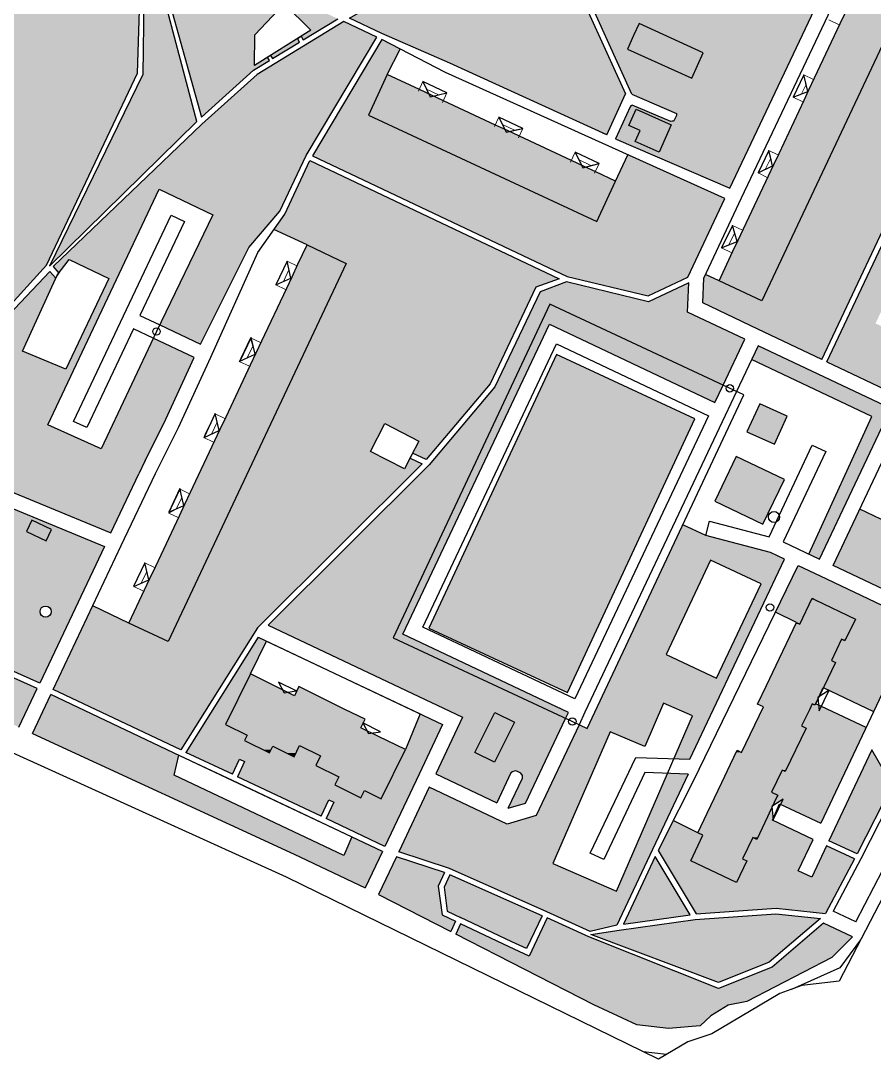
# Model space of a CAD drawing. Extents: x 1000 to 4000, y -4000 to -1000.
# Drawn here: x 2315 to 2544.6, y -3066.2 to -2786.9 of the extents above; entities that cross this region are included whole.
import ezdxf

# ---------------------------------------------------------------- set-up
doc = ezdxf.new("R2010")
doc.units = 0
doc.header["$MEASUREMENT"] = 0
for name, color, linetype in [('AVTOSTOYANKI', 150, 'CONTINUOUS'), ('DOR_DOROZHKA', 40, 'CONTINUOUS'), ('DOR_LESTNICA', 6, 'CONTINUOUS'), ('DOR_PEREHOD', 9, 'CONTINUOUS'), ('GRANICA_UCHASTKA', 7, 'CONTINUOUS'), ('MUSOR_PLOSHCHADKI', 34, 'CONTINUOUS'), ('OGRAZHDENIYA', 12, 'CONTINUOUS'), ('PL_DETSKAYA', 1, 'CONTINUOUS'), ('PROEZDY', 253, 'CONTINUOUS'), ('ULICY_PROEZZH_CHAST', 252, 'CONTINUOUS'), ('VOROTA_SHLAGBAUMY', 30, 'CONTINUOUS'), ('ZDANIYA', 250, 'CONTINUOUS'), ('ZDANIYA_OSM_DOP', 250, 'CONTINUOUS'), ('ZDANIYA_OSM_DOP_ZALIVKA', 252, 'CONTINUOUS'), ('ZDANIYA_ZALIVKA', 251, 'CONTINUOUS')]:
    doc.layers.add(name, color=color, linetype=linetype)
doc.layers.add('GREEN_AREAS', color=7, linetype='CONTINUOUS', true_color=0x91ce82)
doc.layers.add('подъезды', color=6, linetype='CONTINUOUS', lineweight=40)

msp = doc.modelspace()

# ---------------------------------------------------------------- hatches: boundary and pattern name
at = {"layer": 'GREEN_AREAS'}
h = msp.add_hatch(color=256, dxfattribs=at)
h.dxf.hatch_style = 1
h.paths.add_polyline_path([(2587.36, -2757.93), (2595.64, -2740.39), (2597.86, -2735.58), (2599.23, -2727.25), (2598.18, -2720.36), (2586.34, -2707.37), (2577.79, -2706.32), (2572.39, -2707.25), (2567.21, -2711.64), (2566.64, -2712.85), (2570, -2714.44), (2581.49, -2719.86), (2514.37, -2862.26), (2502.89, -2856.85), (2499.24, -2855.13), (2498.77, -2856.13), (2498.48, -2862.82), (2513.32, -2869.84), (2530.56, -2878), (2554.53, -2827.32)])
h = msp.add_hatch(color=256, dxfattribs=at)
h.dxf.hatch_style = 1
h.paths.add_polyline_path([(2561.21, -2714.96), (2501.11, -2735.32), (2480.58, -2746.19), (2471.59, -2751.42), (2504.82, -2746.61), (2509.36, -2738.06), (2514.95, -2734.25), (2526.71, -2740.42), (2514.35, -2765.94), (2499.06, -2757.42), (2504.21, -2747.74), (2469.4, -2752.69), (2458.23, -2759.19), (2459.99, -2763.81), (2463.22, -2771.02), (2479.42, -2806.68), (2491.39, -2811.86), (2491.47, -2812.14), (2491.43, -2812.37), (2490.74, -2813.82), (2490.54, -2813.91), (2490.24, -2813.97), (2489.88, -2814.05), (2479.5, -2809.66), (2479.31, -2809.7), (2479.13, -2809.82), (2478.97, -2810.03), (2474.98, -2818.65), (2475.2, -2818.75), (2505.75, -2831.94)])
h.paths.add_polyline_path([(2498.64, -2795.55), (2495.53, -2802.4), (2478.24, -2794.54), (2479.9, -2790.89), (2481.35, -2787.7)], flags=16)
h.paths.add_polyline_path([(2480.59, -2810.74), (2490.03, -2814.95), (2486.76, -2822.26), (2480.31, -2819.38), (2481.63, -2816.44), (2478.64, -2815.1)], flags=16)
h = msp.add_hatch(color=256, dxfattribs=at)
h.dxf.hatch_style = 1
h.paths.add_polyline_path([(2346.37, -2801.06), (2347.6, -2761.43), (2305.39, -2739.84), (2301.48, -2749.99), (2309.89, -2753.95), (2320.31, -2758.86), (2272.43, -2860.46), (2272.31, -2860.73), (2302.71, -2873.68), (2321.93, -2852.7)])
h = msp.add_hatch(color=256, dxfattribs=at)
h.dxf.hatch_style = 1
h.paths.add_polyline_path([(2348.38, -2761.09), (2347.86, -2801.42), (2322.69, -2852.91), (2362.36, -2813.99)])
h = msp.add_hatch(color=256, dxfattribs=at)
h.dxf.hatch_style = 1
h.paths.add_polyline_path([(2377.99, -2790.68), (2385.88, -2782.35), (2386.07, -2782.53), (2386.62, -2779.91), (2385.05, -2779.17), (2375.44, -2774.62), (2349.53, -2762.36), (2363.6, -2812.85), (2377.64, -2800.19), (2381.88, -2797.6), (2381.37, -2796.75), (2377.88, -2798.95)])
h = msp.add_hatch(color=256, dxfattribs=at)
h.dxf.hatch_style = 1
h.paths.add_polyline_path([(2464.77, -2778.07), (2464.15, -2779.8), (2460.58, -2775.67), (2459.03, -2774.86), (2458.57, -2775.21), (2460.1, -2775.97), (2463.98, -2780.31), (2463.07, -2782.87), (2458.33, -2782.89), (2440.39, -2773.14), (2439.2, -2772.07), (2439.16, -2770.54), (2435.86, -2768.97), (2423.8, -2774.38), (2403.45, -2786.23), (2412.14, -2790.34), (2430.45, -2798.31), (2472.7, -2817.63), (2477.74, -2806.61)])
h = msp.add_hatch(color=256, dxfattribs=at)
h.dxf.hatch_style = 1
h.paths.add_polyline_path([(2400.27, -2786.38), (2394.66, -2783.72), (2387.33, -2780.25), (2386.77, -2783.21), (2393.06, -2789.41), (2390.39, -2791.08), (2390.98, -2792.05)])
h = msp.add_hatch(color=256, dxfattribs=at)
h.dxf.hatch_style = 1
h.paths.add_polyline_path([(2352.22, -2832.21), (2366.64, -2839.14), (2352.37, -2868.7), (2363.35, -2873.9), (2376.34, -2847.94), (2384.7, -2838.13), (2391.77, -2823.2), (2410.75, -2791.34), (2401.89, -2787.15), (2378.54, -2801.4), (2363.71, -2814.77), (2323.65, -2853.05), (2325.2, -2854.79), (2327.96, -2851.17), (2338.65, -2856.25), (2327.13, -2880.64), (2315.45, -2875.76), (2324.42, -2856.12), (2322.81, -2854.35), (2303.75, -2874.33), (2302.58, -2875.28), (2289.32, -2890.64), (2281.84, -2901.01), (2339.22, -2924.66), (2346.73, -2908.8), (2348.48, -2905.2), (2353.38, -2895.41), (2354.04, -2894.06), (2361.66, -2877.52), (2350.64, -2872.31), (2350.64, -2872.31), (2336.6, -2902.01), (2322.26, -2895.56)])
h = msp.add_hatch(color=256, dxfattribs=at)
h.dxf.hatch_style = 1
h.paths.add_polyline_path([(2390, -2792.65), (2389.42, -2791.7), (2382.16, -2796.25), (2382.69, -2797.11)])
h = msp.add_hatch(color=256, dxfattribs=at)
h.dxf.hatch_style = 1
h.paths.add_polyline_path([(2408.53, -2812.28), (2413.6, -2801.4), (2417.11, -2794.56), (2412.11, -2791.99), (2393.5, -2823.23), (2462.05, -2855.68), (2483.76, -2860.91), (2494.46, -2855.91), (2504.41, -2834.77), (2478.32, -2822.97), (2475.03, -2830.03), (2469.95, -2840.91)])
h = msp.add_hatch(color=256, dxfattribs=at)
h.dxf.hatch_style = 1
h.paths.add_polyline_path([(2453.6, -2858.61), (2459.87, -2856.3), (2392.79, -2824.55), (2385.99, -2838.92), (2383.1, -2843.03), (2392, -2847.23), (2402.57, -2852.22), (2354.64, -2953.89), (2344.07, -2948.9), (2334.35, -2944.3), (2323.7, -2966.8), (2358.03, -2983.03), (2378.7, -2950.2), (2423.01, -2906.07), (2419.76, -2904.53), (2418.25, -2907.47), (2409.07, -2902.75), (2412.93, -2895.27), (2422.11, -2899.99), (2420.45, -2903.2), (2424.09, -2904.92), (2441.3, -2884.59)])
h = msp.add_hatch(color=256, dxfattribs=at)
h.dxf.hatch_style = 1
h.paths.add_polyline_path([(2567.51, -2855.36), (2555.21, -2829.39), (2531.91, -2878.64), (2550.85, -2887.6), (2556.82, -2876.46)])
h.paths.add_polyline_path([(2544.99, -2868.33), (2552.31, -2852.87), (2562.03, -2857.63), (2554.72, -2872.73)], flags=16)
h = msp.add_hatch(color=256, dxfattribs=at)
h.dxf.hatch_style = 1
h.paths.add_polyline_path([(2457.35, -2863.11), (2503.97, -2884.93), (2509.8, -2872.6), (2494.37, -2865.29), (2494.71, -2857.44), (2483.92, -2862.49), (2461.85, -2857.17), (2454.7, -2859.8), (2442.57, -2885.41), (2424.84, -2906.36), (2381.51, -2949.51), (2433.82, -2974.26), (2426.62, -2989.47), (2443.08, -2997.25), (2446.88, -2989.22), (2447.28, -2988.92), (2447.71, -2988.73), (2448.18, -2988.68), (2448.78, -2988.88), (2449.54, -2989.31), (2449.96, -2989.91), (2449.99, -2990.62), (2446.17, -2998.71), (2450.79, -2997.34), (2461.57, -2974.54), (2415.19, -2952.85)])
h.paths.add_polyline_path([(2442.53, -2972.96), (2447.81, -2975.59), (2442.43, -2986.36), (2437.15, -2983.73)], flags=16)
h = msp.add_hatch(color=256, dxfattribs=at)
h.dxf.hatch_style = 1
h.paths.add_polyline_path([(2457.35, -2863.11), (2415.19, -2952.85), (2461.57, -2974.54), (2461.58, -2974.54), (2462.33, -2972.94), (2417.8, -2951.87), (2457.25, -2868.51), (2501.77, -2889.58), (2503.97, -2884.93)])
h = msp.add_hatch(color=256, dxfattribs=at)
h.dxf.hatch_style = 1
h.paths.add_polyline_path([(2529.53, -2881.93), (2513.42, -2874.31), (2511.64, -2878.07), (2543.95, -2893.36), (2538.66, -2904.91), (2527, -2930.36), (2529.95, -2931.75), (2549.14, -2891.22)])
h = msp.add_hatch(color=256, dxfattribs=at)
h.dxf.hatch_style = 1
h.paths.add_polyline_path([(2337.51, -2928.28), (2279.11, -2904.2), (2277.07, -2906.32), (2312.76, -2923.2), (2311.32, -2926.23), (2313.01, -2927.05), (2308.07, -2937.26), (2306.47, -2936.48), (2303.84, -2942.02), (2301.27, -2951.88), (2261.79, -2934.32), (2260.5, -2938.49), (2320.07, -2965.12)])
h.paths.add_polyline_path([(2320.15, -2945.83, -1), (2323.15, -2945.83, -1)], flags=16)
h.paths.add_polyline_path([(2316.49, -2924.28), (2317.93, -2921.24), (2323.28, -2923.78), (2321.84, -2926.82)], flags=16)
h = msp.add_hatch(color=256, dxfattribs=at)
h.dxf.hatch_style = 1
h.paths.add_polyline_path([(2583.77, -2926.46), (2567.64, -2918.13), (2566.61, -2920.23), (2566.33, -2917.16), (2563.39, -2923.16), (2562.3, -2922.62), (2559.57, -2928.2), (2561.15, -2928.97), (2558.28, -2934.84), (2546.55, -2929.11), (2549.73, -2922.59), (2548.28, -2921.88), (2540.74, -2918.31), (2533.57, -2933.46), (2559.36, -2945.66), (2571.35, -2949.68)])
h = msp.add_hatch(color=256, dxfattribs=at)
h.dxf.hatch_style = 1
h.paths.add_polyline_path([(2520.52, -2931.73), (2516.74, -2929.94), (2499.28, -2925.36), (2493.1, -2922.45), (2467.35, -2977.25), (2465.2, -2976.24), (2453.64, -3000.67), (2445.84, -3002.97), (2424.91, -2993.08), (2416.68, -3010.46), (2430.34, -3014.89), (2456.57, -3026.56), (2468.22, -3031.84), (2475.33, -3030.14), (2484.94, -3009.83), (2494.55, -2989.53), (2489.03, -2989.34), (2475.28, -3020.98), (2458.18, -3013.57), (2473.59, -2978.12), (2482.88, -2982.14), (2487.94, -2970.48), (2495.75, -2973.87), (2490.75, -2985.39), (2495.05, -2985.54)])
h.paths.add_polyline_path([(2488.67, -2957.38), (2500.62, -2932.03), (2514.18, -2938.4), (2502.22, -2963.75)], flags=16)
h = msp.add_hatch(color=256, dxfattribs=at)
h.dxf.hatch_style = 1
h.paths.add_polyline_path([(2555.95, -2948.47), (2530.05, -2936.22), (2524.14, -2933.43), (2518.04, -2945.98), (2523.76, -2948.76), (2524.6, -2949.17), (2527.93, -2942.26), (2528.76, -2942.66), (2539.58, -2947.87), (2536.77, -2953.7), (2535.86, -2953.26), (2533.12, -2958.96), (2534.2, -2959.49), (2531.05, -2966.03), (2530.93, -2966.28), (2532.49, -2967.03), (2532.54, -2967), (2532.52, -2967.04), (2544.48, -2972.71)])
h = msp.add_hatch(color=256, dxfattribs=at)
h.dxf.hatch_style = 1
h.paths.add_polyline_path([(2259.96, -2939.89), (2255.74, -2949.21), (2261.25, -2951.81), (2262.05, -2944.85), (2311.09, -2968.17), (2312.41, -2975.94), (2314.48, -2976.91), (2319.42, -2966.48)])
h = msp.add_hatch(color=256, dxfattribs=at)
h.dxf.hatch_style = 1
h.paths.add_polyline_path([(2375.2, -2980.54), (2375.91, -2979.1), (2370.05, -2976.22), (2376.76, -2962.61), (2381.12, -2953.75), (2378.89, -2952.7), (2359.4, -2983.68), (2371.91, -2989.59), (2373.83, -2985.52), (2375.19, -2986.16), (2373.26, -2990.23), (2395.77, -3000.86), (2397.84, -2996.48), (2399.2, -2997.12), (2397.12, -3001.5), (2412.95, -3008.99), (2422.15, -2989.56), (2428.49, -2976.16), (2422.44, -2973.3), (2418.47, -2982.95), (2411.94, -2996.19), (2407.45, -2993.98), (2406.49, -2995.93), (2399.46, -2992.46), (2400.53, -2990.3), (2394.35, -2987.25), (2395.63, -2984.66), (2390, -2981.88), (2388.52, -2984.88), (2382.78, -2982.05), (2381.89, -2983.84)])
h = msp.add_hatch(color=256, dxfattribs=at)
h.dxf.hatch_style = 1
h.paths.add_polyline_path([(2323.06, -2968.15), (2318.11, -2978.6), (2388.54, -3011.09), (2407.69, -3020.11), (2412.31, -3010.34), (2404.06, -3006.44), (2401.88, -3011.38), (2356.23, -2989.81), (2357.46, -2984.42)])
h = msp.add_hatch(color=256, dxfattribs=at)
h.dxf.hatch_style = 1
h.paths.add_polyline_path([(2541.39, -2979.23), (2542.43, -2977.03), (2530.42, -2971.34), (2529.83, -2972.54), (2529.69, -2970.99), (2528.92, -2970.62), (2529.52, -2969.26), (2529.52, -2969.2), (2528.66, -2970.99), (2527.97, -2970.66), (2527.2, -2972.27), (2525.11, -2976.59), (2526.32, -2977.18), (2520.68, -2988.86), (2519.87, -2988.47), (2517, -2994.43), (2518.66, -2995.23), (2518.45, -2995.67), (2517.26, -2998.13), (2520.12, -2996.31), (2519.46, -2997.66), (2530.25, -3002.77)])
h = msp.add_hatch(color=256, dxfattribs=at)
h.dxf.hatch_style = 1
h.paths.add_polyline_path([(2549.49, -2992.48), (2544.03, -2983.01), (2532.46, -3007.45), (2540.04, -3011.02)])
h = msp.add_hatch(color=256, dxfattribs=at)
h.dxf.hatch_style = 1
h.paths.add_polyline_path([(2518.21, -3025.6), (2531.53, -3027.01), (2539.35, -3012.35), (2531.82, -3008.8), (2527.82, -3017.26), (2524.2, -3015.55), (2528.21, -3007.09), (2517.24, -3001.9), (2517.39, -3001.57), (2517.1, -2998.47), (2516.36, -3000), (2515.89, -3000.99), (2513.04, -3007.08), (2511.95, -3006.57), (2509.23, -3012.36), (2510.32, -3012.87), (2507.6, -3018.67), (2495.27, -3012.88), (2498.5, -3006), (2497.14, -3005.36), (2490.54, -3002.03), (2486.47, -3010.1), (2496.76, -3027.14)])
h = msp.add_hatch(color=256, dxfattribs=at)
h.dxf.hatch_style = 1
h.paths.add_polyline_path([(2427.32, -3019.66), (2429.03, -3016.04), (2416.04, -3011.82), (2411.27, -3021.88), (2430.67, -3031.85), (2431.97, -3029.11), (2428.37, -3027.41)])
h = msp.add_hatch(color=256, dxfattribs=at)
h.dxf.hatch_style = 1
h.paths.add_polyline_path([(2485.7, -3011.73), (2477.13, -3029.85), (2495.12, -3027.34)])
h = msp.add_hatch(color=256, dxfattribs=at)
h.dxf.hatch_style = 1
h.paths.add_polyline_path([(2455.25, -3027.62), (2430.43, -3016.58), (2428.87, -3019.9), (2429.75, -3026.4), (2433.29, -3028.08), (2447.08, -3034.61), (2451.05, -3036.48)])
h = msp.add_hatch(color=256, dxfattribs=at)
h.dxf.hatch_style = 1
h.paths.add_polyline_path([(2496.43, -3028.67), (2476, -3031.52), (2468.37, -3032.65), (2502.76, -3045.59), (2516.34, -3040.13), (2530.14, -3028.37), (2518.19, -3027.11)])
h = msp.add_hatch(color=256, dxfattribs=at)
h.dxf.hatch_style = 1
h.paths.add_polyline_path([(2467.85, -3033.32), (2456.62, -3028.23), (2451.76, -3038.48), (2446.44, -3035.96), (2433.32, -3029.76), (2432.01, -3032.54), (2469.15, -3051.62), (2480.75, -3056.97), (2489.29, -3057.98), (2497.78, -3057.25), (2500.66, -3054.55), (2505.33, -3051.64), (2510.35, -3050.7), (2533.26, -3038.87), (2538.79, -3033.26), (2531.03, -3029.58), (2517.13, -3041.43), (2502.77, -3047.21)])

# ---------------------------------------------------------------- linework, layer by layer
at = {"layer": 'AVTOSTOYANKI'}
for points in [[(2352.22, -2832.21), (2366.64, -2839.14), (2351.48, -2870.54), (2336.6, -2902.01), (2322.26, -2895.56)], [(2415.19, -2952.85), (2463.4, -2975.4), (2467.35, -2977.25), (2509.51, -2887.52), (2505.53, -2885.66), (2457.35, -2863.11)], [(2459.13, -2876.69), (2424.81, -2950.32), (2462.07, -2967.6), (2496.39, -2893.97)], [(2459.13, -2876.69), (2424.81, -2950.32), (2462.07, -2967.6), (2496.39, -2893.97)], [(2482.88, -2982.14), (2473.59, -2978.12), (2458.18, -3013.57), (2475.28, -3020.98), (2495.75, -2973.87), (2487.94, -2970.48)], [(2401.88, -3011.38), (2356.23, -2989.81), (2357.46, -2984.42), (2404.06, -3006.44)]]:
    msp.add_lwpolyline(points, close=True, dxfattribs=at)
at = {"layer": 'DOR_DOROZHKA', "linetype": 'Continuous', "lineweight": 0}
for p, q in [((2532.42, -2786.7), (2535.19, -2788.04)), ((2423.18, -2803.29), (2421.97, -2805.86)), ((2423.18, -2803.29), (2424.16, -2805.32)), ((2525.7, -2801.44), (2523.45, -2806.1)), ((2526.32, -2804.05), (2525.11, -2806.56)), ((2528.29, -2802.69), (2525.7, -2801.44)), ((2526.32, -2804.05), (2525.7, -2801.44)), ((2526.76, -2805.93), (2526.32, -2804.05)), ((2424.16, -2805.32), (2427.39, -2806.84)), ((2424.16, -2805.32), (2425.15, -2807.34)), ((2425.15, -2807.34), (2427.39, -2806.84)), ((2427.39, -2806.84), (2429.64, -2806.34)), ((2428.44, -2808.88), (2429.64, -2806.34)), ((2523.45, -2806.1), (2522.8, -2807.45)), ((2522.8, -2807.45), (2525.11, -2806.56)), ((2525.11, -2806.56), (2526.76, -2805.93)), ((2526.76, -2805.93), (2526.76, -2805.93)), ((2425.15, -2807.34), (2425.15, -2807.34)), ((2522.8, -2807.45), (2525.44, -2808.72)), ((2443.62, -2812.81), (2442.41, -2815.39)), ((2450.08, -2815.86), (2443.62, -2812.81)), ((2444.61, -2814.84), (2447.84, -2816.37)), ((2444.61, -2814.84), (2445.6, -2816.88)), ((2445.6, -2816.88), (2447.84, -2816.37)), ((2445.6, -2816.88), (2445.6, -2816.88)), ((2447.84, -2816.37), (2450.08, -2815.86)), ((2448.88, -2818.4), (2450.08, -2815.86)), ((2464.16, -2822.23), (2462.88, -2824.93)), ((2470.62, -2825.28), (2464.16, -2822.23)), ((2464.16, -2822.23), (2465.2, -2824.36)), ((2516.29, -2821.85), (2514.04, -2826.52)), ((2518.7, -2823.02), (2516.29, -2821.85)), ((2516.78, -2823.85), (2516.29, -2821.85)), ((2465.2, -2824.36), (2468.42, -2825.88)), ((2465.2, -2824.36), (2466.23, -2826.49)), ((2466.23, -2826.49), (2468.42, -2825.88)), ((2468.42, -2825.88), (2470.62, -2825.28)), ((2469.36, -2827.95), (2470.62, -2825.28)), ((2516.78, -2823.85), (2515.28, -2826.96)), ((2515.28, -2826.96), (2517.3, -2826)), ((2517.3, -2826), (2516.78, -2823.85)), ((2517.3, -2826), (2517.3, -2826)), ((2466.23, -2826.49), (2466.23, -2826.49)), ((2514.04, -2826.52), (2513.4, -2827.86)), ((2513.4, -2827.86), (2515.28, -2826.96)), ((2513.4, -2827.86), (2515.86, -2829.05)), ((2506.46, -2841.98), (2504.11, -2846.84)), ((2509.15, -2843.28), (2506.46, -2841.98)), ((2507.06, -2844.03), (2506.46, -2841.98)), ((2507.06, -2844.03), (2505.54, -2847.19)), ((2507.73, -2846.3), (2507.06, -2844.03)), ((2504.11, -2846.84), (2503.56, -2847.99)), ((2503.56, -2847.99), (2505.54, -2847.19)), ((2503.56, -2847.99), (2506.31, -2849.31)), ((2505.54, -2847.19), (2507.73, -2846.3)), ((2507.73, -2846.3), (2507.73, -2846.3)), ((2384.3, -2856.5), (2386.64, -2851.6)), ((2387.15, -2853.88), (2385.63, -2857.06)), ((2386.64, -2851.6), (2389.23, -2852.83)), ((2387.15, -2853.88), (2386.64, -2851.6)), ((2387.66, -2856.16), (2387.15, -2853.88)), ((2383.61, -2857.97), (2384.3, -2856.5)), ((2383.61, -2857.97), (2385.63, -2857.06)), ((2385.63, -2857.06), (2387.66, -2856.16)), ((2387.66, -2856.16), (2387.66, -2856.16)), ((2386.22, -2859.21), (2383.61, -2857.97)), ((2374.19, -2877.63), (2376.79, -2872.16)), ((2376.79, -2872.16), (2379.51, -2873.46)), ((2377.4, -2874.4), (2376.79, -2872.16)), ((2377.4, -2874.4), (2375.88, -2877.59)), ((2375.88, -2877.59), (2378.01, -2876.64)), ((2378.01, -2876.64), (2377.4, -2874.4)), ((2378.01, -2876.64), (2378.01, -2876.64)), ((2373.76, -2878.53), (2375.88, -2877.59)), ((2373.76, -2878.53), (2374.19, -2877.63)), ((2376.5, -2879.84), (2373.76, -2878.53)), ((2364.62, -2898.15), (2367.25, -2892.62)), ((2367.25, -2892.62), (2369.88, -2893.88)), ((2367.79, -2894.89), (2367.25, -2892.62)), ((2367.79, -2894.89), (2366.27, -2898.08)), ((2368.33, -2897.16), (2367.79, -2894.89)), ((2364.21, -2899), (2366.27, -2898.08)), ((2364.21, -2899), (2364.62, -2898.15)), ((2366.87, -2900.26), (2364.21, -2899)), ((2366.27, -2898.08), (2368.33, -2897.16)), ((2368.33, -2897.16), (2368.33, -2897.16)), ((2355.44, -2917.99), (2357.85, -2912.94)), ((2357.85, -2912.94), (2360.34, -2914.12)), ((2358.34, -2915.12), (2357.85, -2912.94)), ((2358.34, -2915.12), (2356.82, -2918.31)), ((2358.83, -2917.31), (2358.34, -2915.12)), ((2354.82, -2919.31), (2355.44, -2917.99)), ((2354.82, -2919.31), (2356.82, -2918.31)), ((2356.82, -2918.31), (2358.83, -2917.31)), ((2358.83, -2917.31), (2358.83, -2917.31)), ((2357.33, -2920.5), (2354.82, -2919.31)), ((2346.08, -2937.56), (2348.38, -2932.74)), ((2348.9, -2935.02), (2347.38, -2938.21)), ((2348.38, -2932.74), (2350.97, -2933.98)), ((2348.9, -2935.02), (2348.38, -2932.74)), ((2349.41, -2937.3), (2348.9, -2935.02)), ((2345.35, -2939.11), (2346.08, -2937.56)), ((2347.38, -2938.21), (2349.41, -2937.3)), ((2349.41, -2937.3), (2349.41, -2937.3)), ((2345.35, -2939.11), (2347.38, -2938.21)), ((2347.96, -2940.36), (2345.35, -2939.11))]:
    msp.add_line(p, q, dxfattribs=at)
at = {"layer": 'DOR_DOROZHKA'}
for p, q in [((2382.69, -2797.11), (2390, -2792.65)), ((2389.42, -2791.7), (2390.39, -2791.08)), ((2390, -2792.65), (2389.42, -2791.7)), ((2390.39, -2791.08), (2390.98, -2792.05)), ((2377.64, -2800.19), (2381.88, -2797.6)), ((2381.37, -2796.75), (2382.17, -2796.26)), ((2381.88, -2797.6), (2381.37, -2796.75)), ((2382.17, -2796.26), (2382.69, -2797.11)), ((2472.7, -2817.63), (2471.57, -2817.12))]:
    msp.add_line(p, q, dxfattribs=at)
at = {"layer": 'DOR_DOROZHKA', "linetype": 'Continuous', "lineweight": 30}
for p, q in [((2429.64, -2806.34), (2423.18, -2803.29)), ((2443.62, -2812.81), (2444.61, -2814.84))]:
    msp.add_line(p, q, dxfattribs=at)
at = {"layer": 'DOR_DOROZHKA'}
for points in [[(2530.56, -2878), (2554.53, -2827.32), (2587.36, -2757.93), (2595.64, -2740.39), (2597.86, -2735.58), (2599.23, -2727.25), (2598.18, -2720.36), (2586.34, -2707.37), (2577.79, -2706.32), (2572.39, -2707.25), (2567.21, -2711.64)], [(2255.3, -2853.48), (2302.71, -2873.68), (2302.71, -2873.68), (2321.93, -2852.7), (2346.37, -2801.06), (2347.6, -2761.43), (2305.39, -2739.84), (2298.32, -2758.2)], [(2479.42, -2806.68), (2463.22, -2771.02), (2459.99, -2763.81), (2458.23, -2759.19), (2469.4, -2752.69)], [(2322.69, -2852.91), (2362.36, -2813.99), (2348.38, -2761.09), (2347.86, -2801.42), (2322.69, -2852.91)], [(2386.62, -2779.91), (2375.44, -2774.62), (2349.53, -2762.36), (2363.6, -2812.85), (2377.64, -2800.19), (2381.88, -2797.6)], [(2430.45, -2798.31), (2412.14, -2790.34), (2403.45, -2786.23), (2423.8, -2774.38), (2435.86, -2768.97), (2439.53, -2770.71), (2442.28, -2769.59), (2448.19, -2772.39), (2456.91, -2776.51), (2462.19, -2772.4), (2462.19, -2772.4), (2477.74, -2806.61)], [(2384.7, -2838.13), (2391.77, -2823.2), (2410.75, -2791.34), (2401.89, -2787.15), (2378.54, -2801.4), (2363.71, -2814.77), (2323.65, -2853.05), (2325.2, -2854.79), (2324.76, -2855.38), (2324.42, -2856.12), (2322.81, -2854.35), (2303.75, -2874.33)], [(2390.98, -2792.05), (2400.27, -2786.38)], [(2382.69, -2797.11), (2390, -2792.65)], [(2429.27, -2800.8), (2412.11, -2791.99), (2393.5, -2823.23), (2462.05, -2855.68), (2483.76, -2860.91), (2494.46, -2855.91)], [(2385.99, -2838.92), (2392.79, -2824.55), (2459.87, -2856.3), (2453.6, -2858.61), (2441.3, -2884.59), (2424.09, -2904.92), (2420.42, -2903.19), (2419.78, -2904.54), (2423.01, -2906.07), (2378.7, -2950.2), (2358.03, -2983.03)], [(2531.91, -2878.64), (2555.21, -2829.39), (2567.51, -2855.36), (2556.82, -2876.46)], [(2494.71, -2857.44), (2483.92, -2862.49), (2461.85, -2857.17), (2454.7, -2859.8), (2442.57, -2885.41), (2424.84, -2906.36), (2381.51, -2949.51)], [(2319.42, -2966.48), (2259.96, -2939.89)], [(2320.07, -2965.12), (2260.5, -2938.49)], [(2378.89, -2952.7), (2359.4, -2983.68)], [(2570.86, -2953.88), (2551.01, -2992.8), (2541.05, -3012.36), (2533.58, -3026.36)], [(2412.31, -3010.34), (2395.8, -3002.54), (2371.94, -2991.26), (2357.99, -2984.67), (2323.06, -2968.15)], [(2358.03, -2983.03), (2323.7, -2966.8)], [(2542.43, -2977.03), (2528.92, -2970.62), (2530.86, -2966.25), (2544.48, -2972.71)], [(2371.91, -2989.59), (2359.4, -2983.68)], [(2371.91, -2989.59), (2373.83, -2985.52), (2375.19, -2986.16), (2373.26, -2990.23)], [(2549.49, -2992.48), (2544.03, -2983.01)], [(2497.54, -2988.18), (2486.47, -3010.1), (2496.76, -3027.14), (2518.21, -3025.6), (2531.53, -3027.01)], [(2395.77, -3000.86), (2373.26, -2990.23)], [(2494.55, -2989.53), (2484.94, -3009.83), (2475.33, -3030.14), (2468.22, -3031.84)], [(2549.49, -2992.48), (2540.04, -3011.02)], [(2395.77, -3000.86), (2397.84, -2996.48), (2399.2, -2997.12), (2397.12, -3001.5)], [(2528.21, -3007.09), (2517.24, -3001.9), (2519.19, -2997.54), (2530.25, -3002.77)], [(2412.95, -3008.99), (2397.12, -3001.5)], [(2540.04, -3011.02), (2532.46, -3007.45)], [(2468.22, -3031.84), (2456.57, -3026.56), (2430.34, -3014.89), (2416.68, -3010.46)], [(2539.35, -3012.35), (2531.82, -3008.8)], [(2429.03, -3016.04), (2416.04, -3011.82)], [(2485.7, -3011.73), (2477.13, -3029.85), (2495.12, -3027.34), (2485.7, -3011.73)], [(2539.35, -3012.35), (2531.53, -3027.01)], [(2429.03, -3016.04), (2427.32, -3019.66), (2428.37, -3027.41), (2431.97, -3029.11), (2430.67, -3031.85)], [(2430.43, -3016.58), (2428.87, -3019.9), (2429.75, -3026.4), (2433.29, -3028.08)], [(2455.25, -3027.62), (2430.43, -3016.58)], [(2468.37, -3032.65), (2476, -3031.52), (2496.43, -3028.67), (2518.19, -3027.11), (2530.14, -3028.37)], [(2433.32, -3029.76), (2432.01, -3032.54)], [(2456.62, -3028.23), (2451.76, -3038.48), (2446.44, -3035.96)], [(2455.25, -3027.62), (2451.05, -3036.48), (2447.08, -3034.61)], [(2531.03, -3029.58), (2517.13, -3041.43), (2502.77, -3047.21), (2467.85, -3033.32), (2456.62, -3028.23)], [(2530.14, -3028.37), (2516.34, -3040.13), (2502.76, -3045.59), (2468.37, -3032.65)]]:
    msp.add_lwpolyline(points, dxfattribs=at)
at = {"layer": 'DOR_LESTNICA'}
for points in [[(2376.34, -2847.94), (2384.7, -2838.13)], [(2378.74, -2849.25), (2385.99, -2838.92)], [(2447.08, -3034.61), (2433.29, -3028.08)], [(2446.44, -3035.96), (2433.32, -3029.76)]]:
    msp.add_lwpolyline(points, dxfattribs=at)
at = {"layer": 'DOR_PEREHOD'}
for points in [[(2539.7, -3029.27), (2533.58, -3026.36)], [(2538.79, -3033.26), (2531.03, -3029.58)]]:
    msp.add_lwpolyline(points, dxfattribs=at)
at = {"layer": 'GRANICA_UCHASTKA'}
msp.add_lwpolyline([(2215.17, -2429.55), (2323.93, -2487.32), (2371.51, -2514.34), (2416.1, -2541.42), (2541.6, -2610.34), (2624.62, -2657.13), (2639.32, -2666.33), (2673.18, -2683.13), (2708.1, -2702.41), (2707.24, -2708.94), (2704.89, -2715.99), (2689.52, -2746.82), (2635.63, -2849.5), (2588.55, -2942.53), (2535.16, -3045.19), (2525.18, -3046.4), (2519.22, -3048.53), (2500.94, -3059.41), (2494.48, -3061.55), (2486.58, -3066.22), (2386.51, -3017.28), (2312.77, -2983.8), (1995.98, -2833.83)], dxfattribs=at)
at = {"layer": 'GREEN_AREAS'}
for p, q in [((2413.6, -2801.4), (2417.11, -2794.56)), ((2475.03, -2830.03), (2478.32, -2822.97)), ((2392, -2847.23), (2383.1, -2843.03)), ((2548.28, -2921.88), (2540.74, -2918.31)), ((2499.28, -2925.36), (2493.1, -2922.45)), ((2344.07, -2948.9), (2334.35, -2944.3)), ((2523.76, -2948.76), (2518.04, -2945.98)), ((2376.76, -2962.61), (2381.12, -2953.75)), ((2381.12, -2953.75), (2422.44, -2973.3)), ((2422.44, -2973.3), (2418.47, -2982.95)), ((2497.14, -3005.36), (2490.54, -3002.03))]:
    msp.add_line(p, q, dxfattribs=at)
for points in [[(2502.89, -2856.85), (2499.24, -2855.13)], [(2527, -2930.36), (2538.66, -2904.91), (2543.95, -2893.36), (2511.64, -2878.07)]]:
    msp.add_lwpolyline(points, dxfattribs=at)
at = {"layer": 'MUSOR_PLOSHCHADKI'}
for centre in [(2517.67, -2920.38), (2321.65, -2945.83)]:
    msp.add_circle(centre, 1.5, dxfattribs=at)
at = {"layer": 'OGRAZHDENIYA'}
for points in [[(2352.22, -2832.21), (2366.64, -2839.14), (2351.48, -2870.54), (2336.6, -2902.01), (2322.26, -2895.56), (2352.22, -2832.21)], [(2505.53, -2885.66), (2457.35, -2863.11), (2415.19, -2952.85), (2463.4, -2975.4), (2467.35, -2977.25), (2509.51, -2887.52), (2505.53, -2885.66)]]:
    msp.add_lwpolyline(points, dxfattribs=at)
at = {"layer": 'PL_DETSKAYA'}
for points in [[(2385.88, -2782.35), (2393.06, -2789.41), (2377.88, -2798.95), (2377.99, -2790.68)], [(2327.96, -2851.17), (2338.65, -2856.25), (2327.13, -2880.64), (2315.45, -2875.76), (2324.76, -2855.38)], [(2412.93, -2895.27), (2422.11, -2899.99), (2420.07, -2903.94), (2418.25, -2907.47), (2409.07, -2902.75)], [(2488.67, -2957.38), (2502.22, -2963.75), (2514.18, -2938.4), (2500.62, -2932.03)]]:
    msp.add_lwpolyline(points, close=True, dxfattribs=at)
at = {"layer": 'PROEZDY'}
for p, q in [((2472.7, -2817.63), (2477.74, -2806.61)), ((2479.42, -2806.68), (2491.39, -2811.86)), ((2479.5, -2809.66), (2479.31, -2809.7)), ((2489.88, -2814.05), (2479.5, -2809.66)), ((2478.97, -2810.03), (2474.98, -2818.65)), ((2479.13, -2809.82), (2478.97, -2810.03)), ((2479.31, -2809.7), (2479.13, -2809.82)), ((2491.43, -2812.37), (2490.74, -2813.82)), ((2491.39, -2811.86), (2491.47, -2812.14)), ((2491.47, -2812.14), (2491.43, -2812.37)), ((2490.24, -2813.97), (2489.88, -2814.05)), ((2490.54, -2813.91), (2490.24, -2813.97)), ((2490.74, -2813.82), (2490.54, -2813.91)), ((2475.2, -2818.75), (2474.98, -2818.65)), ((2353.38, -2895.41), (2354.04, -2894.06)), ((2446.88, -2989.22), (2443.08, -2997.25)), ((2446.17, -2998.71), (2449.99, -2990.62)), ((2447.28, -2988.92), (2446.88, -2989.22)), ((2447.71, -2988.73), (2447.28, -2988.92)), ((2448.18, -2988.68), (2447.71, -2988.73)), ((2448.78, -2988.88), (2448.18, -2988.68)), ((2449.54, -2989.31), (2448.78, -2988.88)), ((2449.96, -2989.91), (2449.54, -2989.31)), ((2449.99, -2990.62), (2449.96, -2989.91))]:
    msp.add_line(p, q, dxfattribs=at)
at = {"layer": 'PROEZDY', "color": 253}
msp.add_line((2348.48, -2905.2), (2346.73, -2908.8), dxfattribs=at)
at = {"layer": 'PROEZDY'}
for points in [[(2530.56, -2878), (2513.32, -2869.84), (2498.48, -2862.82), (2498.77, -2856.13), (2508.93, -2834.55), (2567.21, -2711.64)], [(2475.2, -2818.75), (2505.75, -2831.94), (2561.21, -2714.96)], [(2472.7, -2817.63), (2430.45, -2798.31)], [(2494.46, -2855.91), (2504.41, -2834.77), (2429.27, -2800.8)], [(2354.04, -2894.06), (2361.66, -2877.52), (2350.64, -2872.31), (2345.34, -2869.81), (2332.79, -2896.34), (2329.15, -2894.69), (2342.58, -2866.29), (2355.41, -2839.18), (2359.02, -2840.9), (2347.05, -2866.19), (2352.35, -2868.7), (2363.35, -2873.9), (2376.34, -2847.94)], [(2323.7, -2966.8), (2342.02, -2928.09), (2351.19, -2908.72), (2357.4, -2896.32), (2366.12, -2877.41), (2378.74, -2849.25)], [(2446.17, -2998.71), (2450.79, -2997.34), (2461.58, -2974.54), (2462.33, -2972.94), (2417.8, -2951.87), (2457.25, -2868.51), (2501.77, -2889.58), (2503.97, -2884.92), (2509.8, -2872.6), (2494.37, -2865.29), (2494.71, -2857.44)], [(2500.06, -2893.19), (2464.04, -2969.32), (2423.13, -2949.97), (2459.15, -2873.84), (2500.06, -2893.19)], [(2494.55, -2989.53), (2482.93, -2989.12), (2471.86, -3012.54), (2468.24, -3010.83), (2480.45, -2985.03), (2495.05, -2985.54), (2520.52, -2931.73), (2516.74, -2929.94), (2499.28, -2925.36), (2500.3, -2921.49), (2516.33, -2925.7), (2527.97, -2901.08), (2531.59, -2902.79), (2520.09, -2927.1), (2524.04, -2928.96), (2529.95, -2931.75), (2549.14, -2891.22), (2529.53, -2881.93), (2513.42, -2874.31), (2507.59, -2886.63), (2504.53, -2893.1), (2466.8, -2972.84), (2465.2, -2976.24), (2453.64, -3000.67), (2445.84, -3002.97), (2424.91, -2993.08), (2416.68, -3010.46)], [(2531.91, -2878.64), (2550.85, -2887.6), (2556.82, -2876.46)], [(2571.35, -2949.68), (2559.36, -2945.66), (2533.57, -2933.46), (2553.61, -2891.12), (2559.31, -2877.64)], [(2289.32, -2890.64), (2281.84, -2901.01), (2339.22, -2924.66), (2346.73, -2908.8)], [(2348.48, -2905.2), (2353.38, -2895.41)], [(2277.07, -2906.32), (2279.11, -2904.2), (2337.51, -2928.28), (2320.07, -2965.12)], [(2497.54, -2988.18), (2524.14, -2933.43), (2530.05, -2936.22), (2555.95, -2948.47), (2541.39, -2979.23), (2530.25, -3002.77)], [(2381.51, -2949.51), (2433.82, -2974.26), (2426.62, -2989.47), (2443.08, -2997.25)], [(2378.89, -2952.7), (2428.49, -2976.16), (2422.15, -2989.56), (2412.95, -3008.99)], [(2314.48, -2976.91), (2319.42, -2966.48)], [(2318.11, -2978.6), (2323.06, -2968.15)], [(2544.03, -2983.01), (2532.46, -3007.45)], [(2531.82, -3008.8), (2527.82, -3017.26), (2524.2, -3015.55), (2528.21, -3007.09)], [(2412.31, -3010.34), (2407.69, -3020.11)], [(2416.04, -3011.82), (2411.27, -3021.88)]]:
    msp.add_lwpolyline(points, dxfattribs=at)
at = {"layer": 'ULICY_PROEZZH_CHAST'}
for points in [[(2539.7, -3029.27), (2546.92, -3015.3), (2576.87, -2957.38)], [(2318.11, -2978.6), (2388.54, -3011.09), (2407.69, -3020.11)], [(2411.27, -3021.88), (2411.25, -3021.87), (2430.67, -3031.85)], [(2538.79, -3033.26), (2533.26, -3038.87), (2510.35, -3050.7), (2505.33, -3051.64), (2500.66, -3054.55), (2497.78, -3057.25), (2489.29, -3057.98), (2480.75, -3056.97), (2469.15, -3051.62), (2432.01, -3032.54)], [(2540.95, -3034.07), (2535.41, -3041.68), (2522.34, -3047.42)], [(2488.71, -3064.96), (2482.5, -3064.22)]]:
    msp.add_lwpolyline(points, dxfattribs=at)
at = {"layer": 'VOROTA_SHLAGBAUMY'}
for centre in [(2351.5, -2870.5), (2505.78, -2885.78), (2516.59, -2944.71), (2463.39, -2975.39)]:
    msp.add_circle(centre, 1, dxfattribs=at)
at = {"layer": 'ZDANIYA'}
msp.add_lwpolyline([(2581.49, -2719.86), (2514.37, -2862.26), (2502.89, -2856.85), (2506.63, -2848.9), (2508.05, -2845.89), (2509.47, -2842.87), (2516.18, -2828.64), (2517.62, -2825.59), (2519.02, -2822.61), (2525.76, -2808.31), (2527.08, -2805.52), (2528.61, -2802.28), (2535.51, -2787.63), (2536.89, -2784.7)], dxfattribs=at)
for points in [[(2481.35, -2787.7), (2479.9, -2790.89), (2478.24, -2794.54), (2495.53, -2802.4), (2498.64, -2795.55)], [(2422.28, -2805.45), (2413.6, -2801.4), (2408.53, -2812.28), (2469.95, -2840.91), (2475.03, -2830.03), (2469.68, -2827.54), (2466.55, -2826.08), (2463.2, -2824.52), (2449.2, -2817.99), (2445.92, -2816.47), (2442.72, -2814.98), (2428.76, -2808.47), (2425.47, -2806.93)], [(2378.32, -2876.23), (2379.82, -2873.05), (2386.54, -2858.8), (2387.98, -2855.75), (2389.55, -2852.42), (2392, -2847.23), (2402.57, -2852.22), (2354.64, -2953.89), (2344.07, -2948.9), (2348.28, -2939.95), (2349.73, -2936.89), (2351.29, -2933.57), (2357.64, -2920.09), (2359.15, -2916.9), (2360.66, -2913.71), (2367.19, -2899.85), (2368.65, -2896.75), (2370.2, -2893.47), (2376.82, -2879.43)], [(2514.69, -2922.29), (2520.45, -2910.28), (2507.53, -2904.09), (2501.77, -2916.1)], [(2317.93, -2921.24), (2316.49, -2924.28), (2321.84, -2926.82), (2323.28, -2923.78)], [(2516.36, -3000), (2515.89, -3000.99), (2513.04, -3007.08), (2511.95, -3006.57), (2509.23, -3012.36), (2510.32, -3012.87), (2507.6, -3018.67), (2495.27, -3012.88), (2498.5, -3006), (2497.14, -3005.36), (2499.66, -3000), (2503.6, -2991.8), (2505.98, -2986.87), (2507.78, -2983.13), (2508.95, -2983.69), (2514.83, -2971.48), (2513.2, -2970.69), (2515.61, -2965.69), (2518.25, -2960.21), (2523.76, -2948.76), (2524.6, -2949.17), (2527.93, -2942.26), (2528.76, -2942.66), (2539.58, -2947.87), (2536.77, -2953.7), (2535.86, -2953.26), (2533.12, -2958.96), (2534.2, -2959.49), (2531.05, -2966.03), (2528.66, -2970.99), (2527.97, -2970.66), (2527.2, -2972.27), (2525.11, -2976.59), (2526.32, -2977.18), (2520.68, -2988.86), (2519.87, -2988.47), (2517, -2994.43), (2518.66, -2995.23), (2518.45, -2995.67)], [(2376.76, -2962.61), (2370.05, -2976.22), (2375.91, -2979.1), (2375.2, -2980.54), (2381.89, -2983.84), (2382.78, -2982.05), (2388.52, -2984.88), (2390, -2981.88), (2395.63, -2984.66), (2394.35, -2987.25), (2400.53, -2990.3), (2399.46, -2992.46), (2406.49, -2995.93), (2407.45, -2993.98), (2411.94, -2996.19), (2418.47, -2982.95), (2411.27, -2979.4), (2406.5, -2977.05), (2407.62, -2974.78), (2402.22, -2972.12), (2395.51, -2968.81), (2389.8, -2966), (2388.59, -2968.45)], [(2442.43, -2986.36), (2437.15, -2983.73), (2442.53, -2972.96), (2447.81, -2975.59)]]:
    msp.add_lwpolyline(points, close=True, dxfattribs=at)
at = {"layer": 'ZDANIYA_OSM_DOP'}
for points in [[(2478.64, -2815.1), (2480.59, -2810.74), (2490.03, -2814.95), (2486.76, -2822.26), (2480.31, -2819.38), (2481.63, -2816.44)], [(2459.13, -2876.69), (2424.81, -2950.32), (2462.07, -2967.6), (2496.39, -2893.97)], [(2510.4, -2897.52), (2517.79, -2900.84), (2521.22, -2893.26), (2513.82, -2889.93)]]:
    msp.add_lwpolyline(points, close=True, dxfattribs=at)
at = {"layer": 'ZDANIYA_OSM_DOP_ZALIVKA'}
for points in [[(2478.71, -2814.95), (2490.03, -2814.95), (2480.59, -2810.74)], [(2478.64, -2815.1), (2489.96, -2815.1), (2478.71, -2814.95), (2490.03, -2814.95)], [(2481.63, -2816.44), (2489.36, -2816.44), (2478.64, -2815.1), (2489.96, -2815.1)], [(2480.31, -2819.38), (2488.05, -2819.38), (2481.63, -2816.44), (2489.36, -2816.44)], [(2486.76, -2822.26), (2486.76, -2822.26), (2480.31, -2819.38), (2488.05, -2819.38)], [(2451.07, -2893.97), (2496.39, -2893.97), (2459.13, -2876.69)], [(2512.32, -2893.26), (2521.22, -2893.26), (2513.82, -2889.93)], [(2510.4, -2897.52), (2519.29, -2897.52), (2512.32, -2893.26), (2521.22, -2893.26)], [(2424.81, -2950.32), (2470.13, -2950.32), (2451.07, -2893.97), (2496.39, -2893.97)], [(2517.79, -2900.84), (2517.79, -2900.84), (2510.4, -2897.52), (2519.29, -2897.52)], [(2462.07, -2967.6), (2462.07, -2967.6), (2424.81, -2950.32), (2470.13, -2950.32)]]:
    msp.add_solid(points, dxfattribs=at)
at = {"layer": 'ZDANIYA_ZALIVKA'}
for points in [[(2535.51, -2787.63), (2549.55, -2787.63), (2536.89, -2784.7), (2550.93, -2784.7)], [(2479.9, -2790.89), (2488.37, -2790.89), (2481.35, -2787.7)], [(2528.61, -2802.28), (2542.64, -2802.28), (2535.51, -2787.63), (2549.55, -2787.63)], [(2478.24, -2794.54), (2496.41, -2794.54), (2479.9, -2790.89), (2488.37, -2790.89)], [(2480.47, -2795.55), (2498.64, -2795.55), (2478.24, -2794.54), (2496.41, -2794.54)], [(2495.53, -2802.4), (2495.53, -2802.4), (2480.47, -2795.55), (2498.64, -2795.55)], [(2411.71, -2805.45), (2422.28, -2805.45), (2413.6, -2801.4)], [(2527.08, -2805.52), (2541.12, -2805.52), (2528.61, -2802.28), (2542.64, -2802.28)], [(2411.02, -2806.93), (2425.47, -2806.93), (2411.71, -2805.45), (2422.28, -2805.45)], [(2525.76, -2808.31), (2539.8, -2808.31), (2527.08, -2805.52), (2541.12, -2805.52)], [(2408.53, -2812.28), (2436.95, -2812.28), (2410.31, -2808.47), (2428.76, -2808.47)], [(2410.31, -2808.47), (2428.76, -2808.47), (2411.02, -2806.93), (2425.47, -2806.93)], [(2519.02, -2822.61), (2533.06, -2822.61), (2525.76, -2808.31), (2539.8, -2808.31)], [(2414.3, -2814.98), (2442.72, -2814.98), (2408.53, -2812.28), (2436.95, -2812.28)], [(2417.5, -2816.47), (2445.92, -2816.47), (2414.3, -2814.98), (2442.72, -2814.98)], [(2420.78, -2817.99), (2449.2, -2817.99), (2417.5, -2816.47), (2445.92, -2816.47)], [(2434.78, -2824.52), (2463.2, -2824.52), (2420.78, -2817.99), (2449.2, -2817.99)], [(2517.62, -2825.59), (2531.66, -2825.59), (2519.02, -2822.61), (2533.06, -2822.61)], [(2438.13, -2826.08), (2466.55, -2826.08), (2434.78, -2824.52), (2463.2, -2824.52)], [(2441.26, -2827.54), (2469.68, -2827.54), (2438.13, -2826.08), (2466.55, -2826.08)], [(2516.18, -2828.64), (2530.22, -2828.64), (2517.62, -2825.59), (2531.66, -2825.59)], [(2446.6, -2830.03), (2475.03, -2830.03), (2441.26, -2827.54), (2469.68, -2827.54)], [(2509.47, -2842.87), (2523.51, -2842.87), (2516.18, -2828.64), (2530.22, -2828.64)], [(2469.95, -2840.91), (2469.95, -2840.91), (2446.6, -2830.03), (2475.03, -2830.03)], [(2508.05, -2845.89), (2522.09, -2845.89), (2509.47, -2842.87), (2523.51, -2842.87)], [(2506.63, -2848.9), (2520.67, -2848.9), (2508.05, -2845.89), (2522.09, -2845.89)], [(2389.64, -2852.22), (2402.57, -2852.22), (2392, -2847.23)], [(2502.89, -2856.85), (2516.93, -2856.85), (2506.63, -2848.9), (2520.67, -2848.9)], [(2387.98, -2855.75), (2400.91, -2855.75), (2389.55, -2852.42), (2402.48, -2852.42)], [(2389.55, -2852.42), (2402.48, -2852.42), (2389.64, -2852.22), (2402.57, -2852.22)], [(2386.54, -2858.8), (2399.47, -2858.8), (2387.98, -2855.75), (2400.91, -2855.75)], [(2514.37, -2862.26), (2514.37, -2862.26), (2502.89, -2856.85), (2516.93, -2856.85)], [(2379.82, -2873.05), (2392.76, -2873.05), (2386.54, -2858.8), (2399.47, -2858.8)], [(2378.32, -2876.23), (2391.26, -2876.23), (2379.82, -2873.05), (2392.76, -2873.05)], [(2376.82, -2879.43), (2389.74, -2879.43), (2378.32, -2876.23), (2391.26, -2876.23)], [(2370.2, -2893.47), (2383.13, -2893.47), (2376.82, -2879.43), (2389.74, -2879.43)], [(2368.65, -2896.75), (2381.58, -2896.75), (2370.2, -2893.47), (2383.13, -2893.47)], [(2367.19, -2899.85), (2380.12, -2899.85), (2368.65, -2896.75), (2381.58, -2896.75)], [(2360.66, -2913.71), (2373.58, -2913.71), (2367.19, -2899.85), (2380.12, -2899.85)], [(2504.56, -2910.28), (2520.45, -2910.28), (2507.53, -2904.09)], [(2501.77, -2916.1), (2517.66, -2916.1), (2504.56, -2910.28), (2520.45, -2910.28)], [(2359.15, -2916.9), (2372.08, -2916.9), (2360.66, -2913.71), (2373.58, -2913.71)], [(2357.64, -2920.09), (2370.57, -2920.09), (2359.15, -2916.9), (2372.08, -2916.9)], [(2514.69, -2922.29), (2514.69, -2922.29), (2501.77, -2916.1), (2517.66, -2916.1)], [(2316.73, -2923.78), (2323.28, -2923.78), (2317.93, -2921.24)], [(2351.29, -2933.57), (2364.22, -2933.57), (2357.64, -2920.09), (2370.57, -2920.09)], [(2316.49, -2924.28), (2323.04, -2924.28), (2316.73, -2923.78), (2323.28, -2923.78)], [(2321.84, -2926.82), (2321.84, -2926.82), (2316.49, -2924.28), (2323.04, -2924.28)], [(2349.73, -2936.89), (2362.66, -2936.89), (2351.29, -2933.57), (2364.22, -2933.57)], [(2348.28, -2939.95), (2361.21, -2939.95), (2349.73, -2936.89), (2362.66, -2936.89)], [(2344.07, -2948.9), (2356.99, -2948.9), (2348.28, -2939.95), (2361.21, -2939.95)], [(2525.22, -2947.87), (2539.58, -2947.87), (2527.74, -2942.66), (2528.76, -2942.66)], [(2527.74, -2942.66), (2528.76, -2942.66), (2527.93, -2942.26)], [(2354.64, -2953.89), (2354.64, -2953.89), (2344.07, -2948.9), (2356.99, -2948.9)], [(2521.6, -2953.26), (2536.98, -2953.26), (2523.57, -2949.17), (2538.95, -2949.17)], [(2523.57, -2949.17), (2524.6, -2949.17), (2523.76, -2948.76)], [(2524.6, -2949.17), (2538.95, -2949.17), (2524.79, -2948.76), (2539.15, -2948.76)], [(2524.79, -2948.76), (2539.15, -2948.76), (2525.22, -2947.87), (2539.58, -2947.87)], [(2518.85, -2958.96), (2533.12, -2958.96), (2521.39, -2953.7), (2535.65, -2953.7)], [(2521.39, -2953.7), (2535.65, -2953.7), (2521.6, -2953.26), (2535.86, -2953.26)], [(2536.77, -2953.7), (2536.77, -2953.7), (2535.86, -2953.26), (2536.98, -2953.26)], [(2515.61, -2965.69), (2531.21, -2965.69), (2518.25, -2960.21), (2533.86, -2960.21)], [(2518.25, -2960.21), (2533.86, -2960.21), (2518.6, -2959.49), (2534.2, -2959.49)], [(2518.6, -2959.49), (2534.2, -2959.49), (2518.85, -2958.96), (2533.12, -2958.96)], [(2375.09, -2966), (2383.62, -2966), (2376.76, -2962.61)], [(2373.88, -2968.45), (2388.59, -2968.45), (2375.09, -2966), (2383.62, -2966)], [(2388.59, -2968.45), (2394.77, -2968.45), (2389.8, -2966)], [(2513.21, -2970.66), (2528.82, -2970.66), (2515.44, -2966.03), (2531.05, -2966.03)], [(2515.44, -2966.03), (2531.05, -2966.03), (2515.61, -2965.69), (2531.21, -2965.69)], [(2372.07, -2972.12), (2402.22, -2972.12), (2373.7, -2968.81), (2395.51, -2968.81)], [(2373.7, -2968.81), (2395.51, -2968.81), (2373.88, -2968.45), (2394.77, -2968.45)], [(2513.2, -2970.69), (2527.96, -2970.69), (2513.21, -2970.66), (2527.97, -2970.66)], [(2513.83, -2970.99), (2527.81, -2970.99), (2513.2, -2970.69), (2527.96, -2970.69)], [(2514.83, -2971.48), (2527.58, -2971.48), (2513.83, -2970.99), (2527.81, -2970.99)], [(2514.45, -2972.27), (2527.2, -2972.27), (2514.83, -2971.48), (2527.58, -2971.48)], [(2528.02, -2970.69), (2528.8, -2970.69), (2527.97, -2970.66), (2528.82, -2970.66)], [(2528.66, -2970.99), (2528.66, -2970.99), (2528.02, -2970.69), (2528.8, -2970.69)], [(2370.76, -2974.78), (2407.62, -2974.78), (2372.07, -2972.12), (2402.22, -2972.12)], [(2441.22, -2975.59), (2447.81, -2975.59), (2442.53, -2972.96)], [(2512.37, -2976.59), (2525.11, -2976.59), (2514.45, -2972.27), (2527.2, -2972.27)], [(2370.05, -2976.22), (2406.92, -2976.22), (2370.76, -2974.78), (2407.62, -2974.78)], [(2371.75, -2977.05), (2406.5, -2977.05), (2370.05, -2976.22), (2406.92, -2976.22)], [(2375.91, -2979.1), (2410.66, -2979.1), (2371.75, -2977.05), (2406.5, -2977.05)], [(2437.15, -2983.73), (2443.74, -2983.73), (2441.22, -2975.59), (2447.81, -2975.59)], [(2509.22, -2983.13), (2523.45, -2983.13), (2512.09, -2977.18), (2526.32, -2977.18)], [(2512.09, -2977.18), (2526.32, -2977.18), (2512.37, -2976.59), (2525.11, -2976.59)], [(2375.2, -2980.54), (2413.59, -2980.54), (2375.76, -2979.4), (2411.27, -2979.4)], [(2375.76, -2979.4), (2411.27, -2979.4), (2375.91, -2979.1), (2410.66, -2979.1)], [(2377.91, -2981.88), (2416.3, -2981.88), (2375.2, -2980.54), (2413.59, -2980.54)], [(2378.25, -2982.05), (2389.92, -2982.05), (2377.91, -2981.88), (2390, -2981.88)], [(2380.08, -2982.95), (2382.34, -2982.95), (2378.25, -2982.05), (2382.78, -2982.05)], [(2384.61, -2982.95), (2389.47, -2982.95), (2382.78, -2982.05), (2389.92, -2982.05)], [(2390.33, -2982.05), (2416.64, -2982.05), (2390, -2981.88), (2416.3, -2981.88)], [(2392.16, -2982.95), (2418.47, -2982.95), (2390.33, -2982.05), (2416.64, -2982.05)], [(2381.89, -2983.84), (2381.89, -2983.84), (2380.08, -2982.95), (2382.34, -2982.95)], [(2386.43, -2983.84), (2389.03, -2983.84), (2384.61, -2982.95), (2389.47, -2982.95)], [(2388.08, -2984.66), (2388.63, -2984.66), (2386.43, -2983.84), (2389.03, -2983.84)], [(2388.52, -2984.88), (2388.52, -2984.88), (2388.08, -2984.66), (2388.63, -2984.66)], [(2393.98, -2983.84), (2418.03, -2983.84), (2392.16, -2982.95), (2418.47, -2982.95)], [(2395.63, -2984.66), (2417.63, -2984.66), (2393.98, -2983.84), (2418.03, -2983.84)], [(2394.35, -2987.25), (2416.35, -2987.25), (2395.52, -2984.88), (2417.52, -2984.88)], [(2395.52, -2984.88), (2417.52, -2984.88), (2395.63, -2984.66), (2417.63, -2984.66)], [(2442.43, -2986.36), (2442.43, -2986.36), (2437.15, -2983.73), (2443.74, -2983.73)], [(2505.98, -2986.87), (2521.64, -2986.87), (2507.51, -2983.69), (2523.18, -2983.69)], [(2507.51, -2983.69), (2508.95, -2983.69), (2507.78, -2983.13)], [(2508.95, -2983.69), (2523.18, -2983.69), (2509.22, -2983.13), (2523.45, -2983.13)], [(2400.53, -2990.3), (2414.85, -2990.3), (2394.35, -2987.25), (2416.35, -2987.25)], [(2505.21, -2988.47), (2520.87, -2988.47), (2505.98, -2986.87), (2521.64, -2986.87)], [(2399.46, -2992.46), (2413.78, -2992.46), (2400.53, -2990.3), (2414.85, -2990.3)], [(2503.6, -2991.8), (2518.26, -2991.8), (2505.02, -2988.86), (2519.68, -2988.86)], [(2505.02, -2988.86), (2519.68, -2988.86), (2505.21, -2988.47), (2519.87, -2988.47)], [(2520.68, -2988.86), (2520.68, -2988.86), (2519.87, -2988.47), (2520.87, -2988.47)], [(2402.53, -2993.98), (2413.04, -2993.98), (2399.46, -2992.46), (2413.78, -2992.46)], [(2406.49, -2995.93), (2406.49, -2995.93), (2402.53, -2993.98), (2407.45, -2993.98)], [(2411.4, -2995.93), (2412.08, -2995.93), (2407.45, -2993.98), (2413.04, -2993.98)], [(2502.34, -2994.43), (2517, -2994.43), (2503.6, -2991.8), (2518.26, -2991.8)], [(2411.94, -2996.19), (2411.94, -2996.19), (2411.4, -2995.93), (2412.08, -2995.93)], [(2499.66, -3000), (2516.36, -3000), (2501.74, -2995.67), (2518.45, -2995.67)], [(2501.74, -2995.67), (2518.45, -2995.67), (2501.95, -2995.23), (2518.66, -2995.23)], [(2501.95, -2995.23), (2518.66, -2995.23), (2502.34, -2994.43), (2517, -2994.43)], [(2497.14, -3005.36), (2513.84, -3005.36), (2499.19, -3000.99), (2515.89, -3000.99)], [(2499.19, -3000.99), (2515.89, -3000.99), (2499.66, -3000), (2516.36, -3000)], [(2495.51, -3012.36), (2509.23, -3012.36), (2497.99, -3007.08), (2511.71, -3007.08)], [(2498.5, -3006), (2513.55, -3006), (2497.14, -3005.36), (2513.84, -3005.36)], [(2497.99, -3007.08), (2511.71, -3007.08), (2498.23, -3006.57), (2511.95, -3006.57)], [(2498.23, -3006.57), (2513.28, -3006.57), (2498.5, -3006), (2513.55, -3006)], [(2513.04, -3007.08), (2513.04, -3007.08), (2511.95, -3006.57), (2513.28, -3006.57)], [(2495.27, -3012.87), (2510.32, -3012.87), (2495.51, -3012.36), (2509.23, -3012.36)], [(2495.27, -3012.88), (2510.32, -3012.88), (2495.27, -3012.87), (2510.32, -3012.87)], [(2507.6, -3018.67), (2507.6, -3018.67), (2495.27, -3012.88), (2510.32, -3012.88)]]:
    msp.add_solid(points, dxfattribs=at)
at = {"layer": 'подъезды', "lineweight": 30}
for p, q in [((2429.64, -2806.34), (2423.18, -2803.29)), ((2423.18, -2803.29), (2425.15, -2807.34)), ((2525.7, -2801.44), (2522.8, -2807.45)), ((2526.76, -2805.92), (2525.7, -2801.44)), ((2425.15, -2807.34), (2429.64, -2806.34)), ((2522.8, -2807.45), (2526.76, -2805.92)), ((2450.08, -2815.86), (2443.62, -2812.81)), ((2443.62, -2812.81), (2445.6, -2816.88)), ((2445.6, -2816.88), (2450.08, -2815.86)), ((2470.62, -2825.28), (2464.16, -2822.23)), ((2464.16, -2822.23), (2466.23, -2826.49)), ((2516.29, -2821.85), (2513.4, -2827.86)), ((2517.3, -2825.98), (2516.29, -2821.85)), ((2466.23, -2826.49), (2470.62, -2825.28)), ((2513.4, -2827.86), (2517.3, -2825.98)), ((2506.46, -2841.98), (2503.56, -2847.99)), ((2507.72, -2846.31), (2506.46, -2841.98)), ((2503.56, -2847.99), (2507.72, -2846.31)), ((2386.64, -2851.58), (2383.6, -2857.95)), ((2387.67, -2856.15), (2386.64, -2851.58)), ((2383.61, -2857.96), (2387.67, -2856.15)), ((2376.99, -2872.07), (2373.95, -2878.44)), ((2378.01, -2876.63), (2376.99, -2872.07)), ((2373.95, -2878.44), (2378.01, -2876.63)), ((2367.31, -2892.58), (2364.28, -2898.95)), ((2368.34, -2897.15), (2367.31, -2892.58)), ((2364.28, -2898.96), (2368.34, -2897.15)), ((2357.81, -2912.74), (2354.77, -2919.11)), ((2358.84, -2917.31), (2357.81, -2912.74)), ((2354.78, -2919.11), (2358.84, -2917.31)), ((2348.38, -2932.74), (2345.34, -2939.11)), ((2349.41, -2937.31), (2348.38, -2932.74)), ((2345.35, -2939.11), (2349.41, -2937.31)), ((2389.06, -2967.13), (2384.3, -2964.78)), ((2384.3, -2964.78), (2385.85, -2967.65)), ((2385.85, -2967.65), (2389.06, -2967.13)), ((2389.19, -2966.99), (2389.19, -2966.99)), ((2389.19, -2966.99), (2389.19, -2966.99)), ((2389.19, -2966.99), (2389.19, -2966.99)), ((2532.54, -2967), (2529.5, -2968.95)), ((2529.83, -2972.54), (2532.54, -2967)), ((2529.5, -2968.95), (2529.83, -2972.54)), ((2411.78, -2978.12), (2407.02, -2975.77)), ((2407.02, -2975.77), (2408.57, -2978.63)), ((2408.57, -2978.63), (2411.78, -2978.12)), ((2520.12, -2996.31), (2517.08, -2998.25)), ((2517.41, -3001.84), (2520.12, -2996.31)), ((2517.08, -2998.25), (2517.41, -3001.84))]:
    msp.add_line(p, q, dxfattribs=at)

doc.saveas('drawing.dxf')
